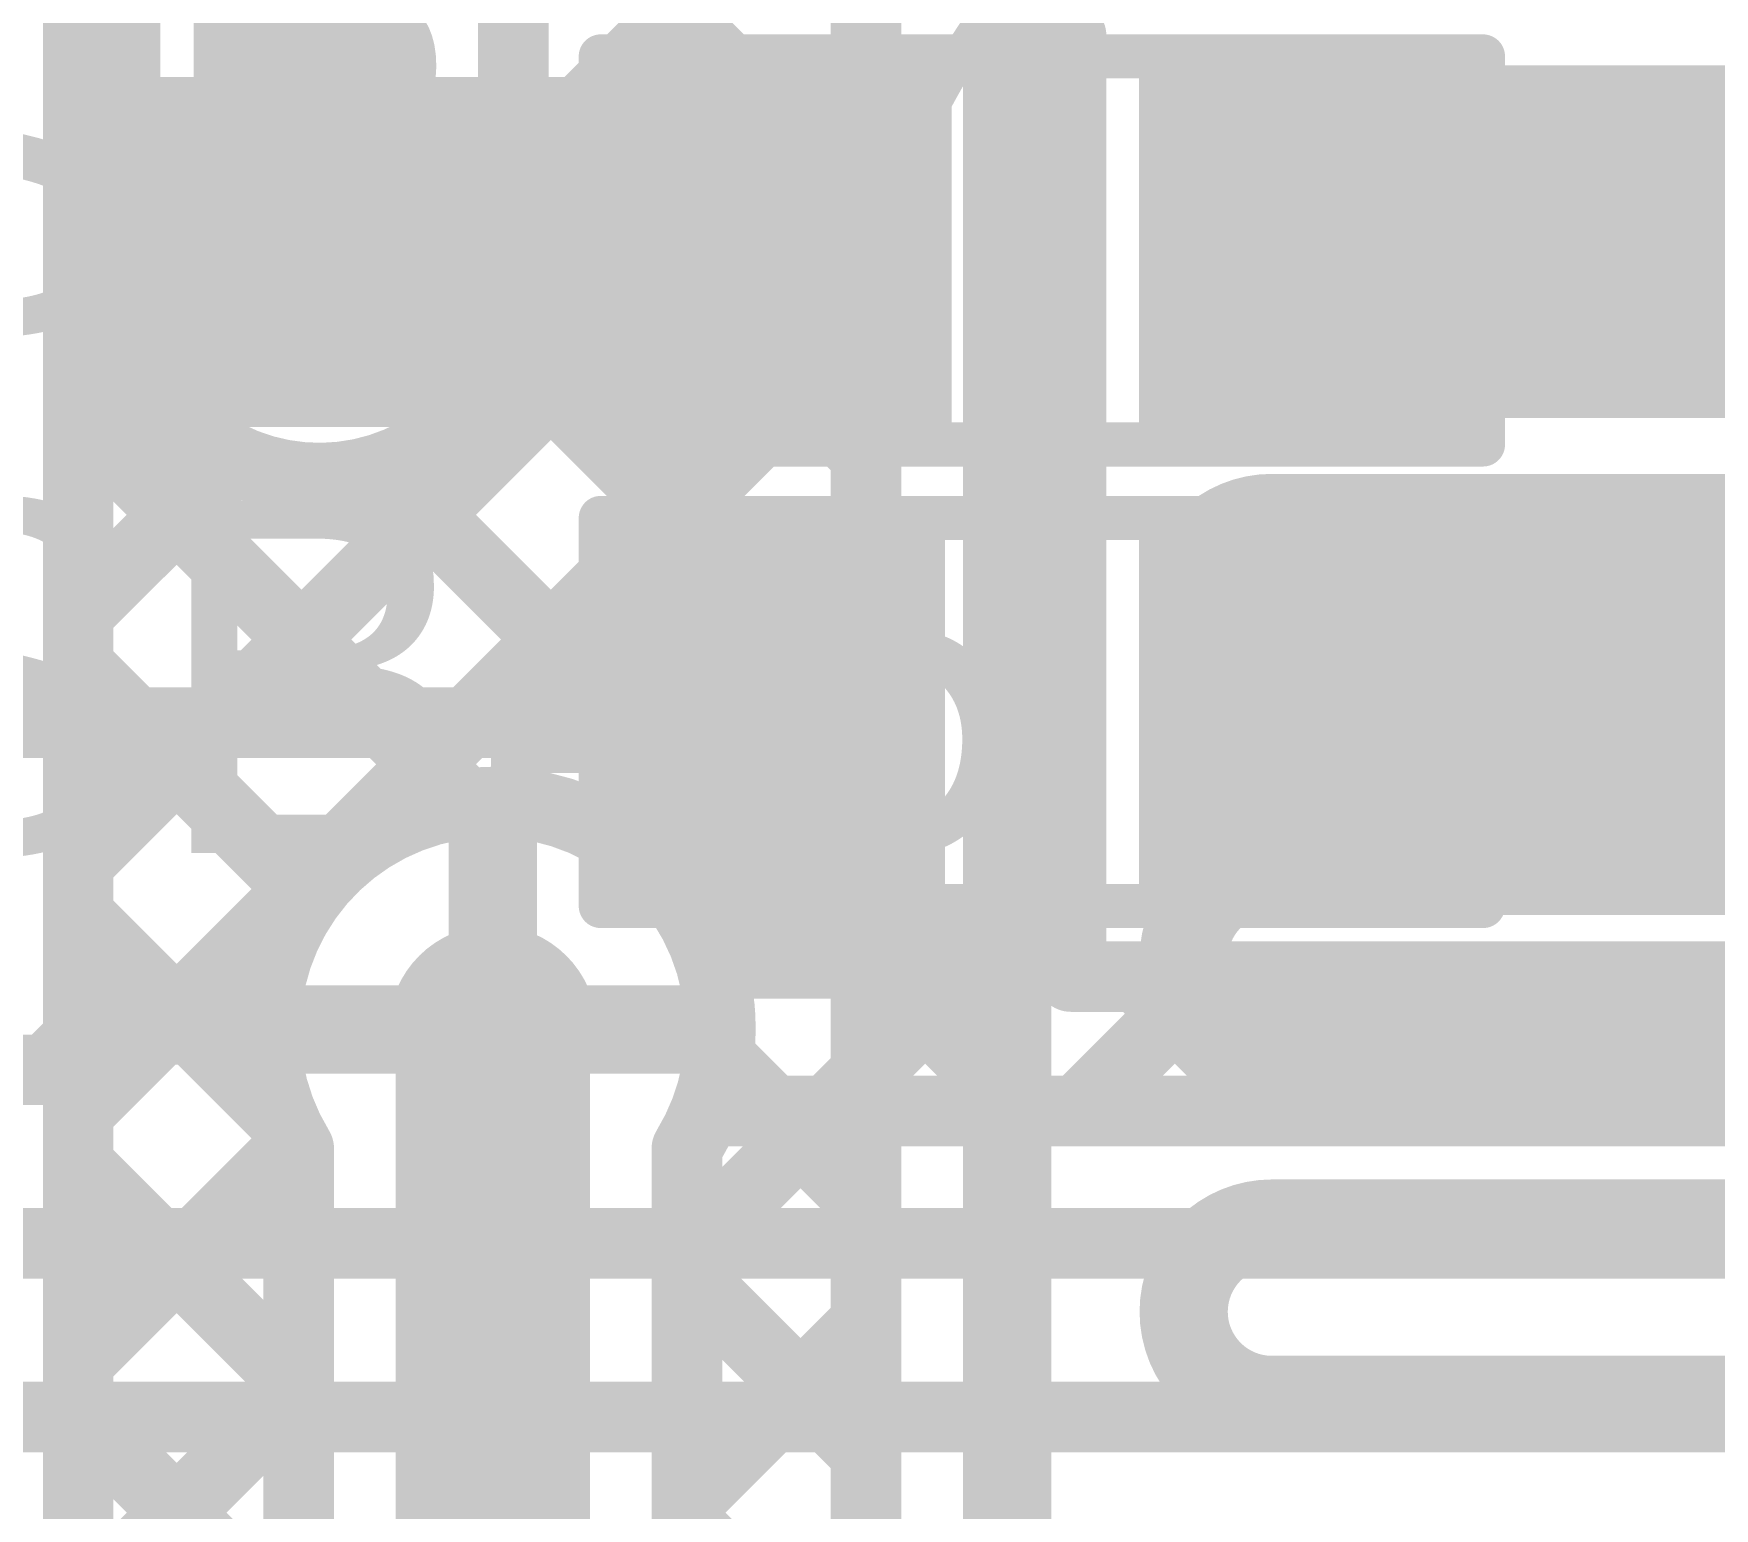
# Model space of a CAD drawing. Header units: millimetres. Extents: x -0.57 to 2.98, y -0.65 to 2.86.
# Drawn here: x 2.1679 to 2.3585, y 0.2257 to 0.3929 of the extents above; entities that cross this region are included whole.
import ezdxf

# ---------------------------------------------------------------- set-up
doc = ezdxf.new("R2010")
doc.units = ezdxf.units.MM
doc.header["$MEASUREMENT"] = 0
for name, color, linetype in [('BottomLayer', 5, 'Continuous'), ('BottomSolder', 6, 'Continuous'), ('Mechanical2', 216, 'Continuous'), ('TopLayer', 1, 'Continuous'), ('TopOverlay', 2, 'Continuous'), ('TopPaste', 8, 'Continuous'), ('TopSolder', 216, 'Continuous'), ('ViaHoleLayer', 16, 'Continuous')]:
    doc.layers.add(name, color=color, linetype=linetype)
doc.styles.add('Arial', font='', dxfattribs={"height": 0.2})
doc.styles.get('Arial').set_extended_font_data('Arial')

# ---------------------------------------------------------------- blocks, each defined once
blk = doc.blocks.new('C___0402_26')
at = {"layer": 'TopLayer'}
for points in [[(-0.0275, -0.0125), (-0.0275, 0.0125), (-0.0095, 0.0125), (-0.0095, -0.0125)], [(0.0095, -0.0125), (0.0095, 0.0125), (0.0275, 0.0125), (0.0275, -0.0125)]]:
    blk.add_hatch(color=1, dxfattribs=at).paths.add_polyline_path(points)
at = {"layer": 'TopPaste'}
for points in [[(-0.0275, -0.0125), (-0.0275, 0.0125), (-0.0095, 0.0125), (-0.0095, -0.0125)], [(0.0095, -0.0125), (0.0095, 0.0125), (0.0275, 0.0125), (0.0275, -0.0125)]]:
    blk.add_hatch(color=8, dxfattribs=at).paths.add_polyline_path(points)
at = {"layer": 'TopSolder'}
for points in [[(-0.02986, -0.01486), (-0.02986, 0.01486), (-0.00714, 0.01486), (-0.00714, -0.01486)], [(0.00714, -0.01486), (0.00714, 0.01486), (0.02986, 0.01486), (0.02986, -0.01486)]]:
    blk.add_hatch(color=216, dxfattribs=at).paths.add_polyline_path(points)
at = {"layer": 'TopOverlay', "const_width": 0.005}
for points in [[(-0.011, 0.016), (-0.031, 0.016)], [(-0.031, 0.016), (-0.031, -0.016)], [(0.031, 0.016), (0.011, 0.016)], [(0.031, 0.016), (0.031, -0.016)], [(-0.011, -0.016), (-0.031, -0.016)], [(0.031, -0.016), (0.011, -0.016)]]:
    blk.add_lwpolyline(points, dxfattribs=at)
at = {"layer": 'TopOverlay', "const_width": 0.0025}
for points in [[(-0.03225, 0.016, 1), (-0.02975, 0.016, 1)], [(-0.03225, 0.016, 1), (-0.02975, 0.016, 1)], [(-0.01225, 0.016, 1), (-0.00975, 0.016, 1)], [(0.00975, 0.016, 1), (0.01225, 0.016, 1)], [(0.02975, 0.016, 1), (0.03225, 0.016, 1)], [(0.02975, 0.016, 1), (0.03225, 0.016, 1)], [(-0.03225, -0.016, 1), (-0.02975, -0.016, 1)], [(-0.03225, -0.016, 1), (-0.02975, -0.016, 1)], [(-0.01225, -0.016, 1), (-0.00975, -0.016, 1)], [(0.00975, -0.016, 1), (0.01225, -0.016, 1)], [(0.02975, -0.016, 1), (0.03225, -0.016, 1)], [(0.02975, -0.016, 1), (0.03225, -0.016, 1)]]:
    blk.add_lwpolyline(points, format="xyb", close=True, dxfattribs=at)
blk = doc.blocks.new('C___0402_28')
at = {"layer": 'TopLayer'}
for points in [[(-0.0275, -0.0125), (-0.0275, 0.0125), (-0.0095, 0.0125), (-0.0095, -0.0125)], [(0.0095, -0.0125), (0.0095, 0.0125), (0.0275, 0.0125), (0.0275, -0.0125)]]:
    blk.add_hatch(color=1, dxfattribs=at).paths.add_polyline_path(points)
at = {"layer": 'TopPaste'}
for points in [[(-0.0275, -0.0125), (-0.0275, 0.0125), (-0.0095, 0.0125), (-0.0095, -0.0125)], [(0.0095, -0.0125), (0.0095, 0.0125), (0.0275, 0.0125), (0.0275, -0.0125)]]:
    blk.add_hatch(color=8, dxfattribs=at).paths.add_polyline_path(points)
at = {"layer": 'TopSolder'}
for points in [[(-0.02986, -0.01486), (-0.02986, 0.01486), (-0.00714, 0.01486), (-0.00714, -0.01486)], [(0.00714, -0.01486), (0.00714, 0.01486), (0.02986, 0.01486), (0.02986, -0.01486)]]:
    blk.add_hatch(color=216, dxfattribs=at).paths.add_polyline_path(points)
at = {"layer": 'TopOverlay', "const_width": 0.005}
for points in [[(-0.011, 0.016), (-0.031, 0.016)], [(-0.031, 0.016), (-0.031, -0.016)], [(0.031, 0.016), (0.011, 0.016)], [(0.031, 0.016), (0.031, -0.016)], [(-0.011, -0.016), (-0.031, -0.016)], [(0.031, -0.016), (0.011, -0.016)]]:
    blk.add_lwpolyline(points, dxfattribs=at)
at = {"layer": 'TopOverlay', "const_width": 0.0025}
for points in [[(-0.03225, 0.016, 1), (-0.02975, 0.016, 1)], [(-0.03225, 0.016, 1), (-0.02975, 0.016, 1)], [(-0.01225, 0.016, 1), (-0.00975, 0.016, 1)], [(0.00975, 0.016, 1), (0.01225, 0.016, 1)], [(0.02975, 0.016, 1), (0.03225, 0.016, 1)], [(0.02975, 0.016, 1), (0.03225, 0.016, 1)], [(-0.03225, -0.016, 1), (-0.02975, -0.016, 1)], [(-0.03225, -0.016, 1), (-0.02975, -0.016, 1)], [(-0.01225, -0.016, 1), (-0.00975, -0.016, 1)], [(0.00975, -0.016, 1), (0.01225, -0.016, 1)], [(0.02975, -0.016, 1), (0.03225, -0.016, 1)], [(0.02975, -0.016, 1), (0.03225, -0.016, 1)]]:
    blk.add_lwpolyline(points, format="xyb", close=True, dxfattribs=at)
blk = doc.blocks.new('SOLDER_BRIDGE_295')
at = {"layer": 'TopLayer'}
for points in [[(-0.045, -0.0175), (-0.045, 0.0175), (-0.015, 0.0175), (-0.015, -0.0175)], [(0.015, -0.0175), (0.015, 0.0175), (0.045, 0.0175), (0.045, -0.0175)]]:
    blk.add_hatch(color=1, dxfattribs=at).paths.add_polyline_path(points)
at = {"layer": 'TopPaste'}
for points in [[(-0.045, -0.0175), (-0.045, 0.0175), (-0.015, 0.0175), (-0.015, -0.0175)], [(0.015, -0.0175), (0.015, 0.0175), (0.045, 0.0175), (0.045, -0.0175)]]:
    blk.add_hatch(color=8, dxfattribs=at).paths.add_polyline_path(points)
at = {"layer": 'TopSolder'}
for points in [[(-0.049, -0.0215), (-0.049, 0.0215), (-0.011, 0.0215), (-0.011, -0.0215)], [(0.011, -0.0215), (0.011, 0.0215), (0.049, 0.0215), (0.049, -0.0215)]]:
    blk.add_hatch(color=216, dxfattribs=at).paths.add_polyline_path(points)
at = {"layer": 'TopOverlay', "const_width": 0.005}
for points in [[(-0.05, 0.022), (-0.05, -0.022)], [(0.05, 0.022), (-0.05, 0.022)], [(0.05, 0.022), (0.05, -0.022)], [(0.05, -0.022), (-0.05, -0.022)]]:
    blk.add_lwpolyline(points, dxfattribs=at)
at = {"layer": 'TopOverlay', "const_width": 0.0025}
for points in [[(-0.05125, 0.022, 1), (-0.04875, 0.022, 1)], [(-0.05125, 0.022, 1), (-0.04875, 0.022, 1)], [(0.04875, 0.022, 1), (0.05125, 0.022, 1)], [(0.04875, 0.022, 1), (0.05125, 0.022, 1)], [(-0.05125, -0.022, 1), (-0.04875, -0.022, 1)], [(-0.05125, -0.022, 1), (-0.04875, -0.022, 1)], [(0.04875, -0.022, 1), (0.05125, -0.022, 1)], [(0.04875, -0.022, 1), (0.05125, -0.022, 1)]]:
    blk.add_lwpolyline(points, format="xyb", close=True, dxfattribs=at)
blk = doc.blocks.new('SOLDER_BRIDGE_297')
at = {"layer": 'TopLayer'}
for points in [[(-0.045, -0.0175), (-0.045, 0.0175), (-0.015, 0.0175), (-0.015, -0.0175)], [(0.015, -0.0175), (0.015, 0.0175), (0.045, 0.0175), (0.045, -0.0175)]]:
    blk.add_hatch(color=1, dxfattribs=at).paths.add_polyline_path(points)
at = {"layer": 'TopPaste'}
for points in [[(-0.045, -0.0175), (-0.045, 0.0175), (-0.015, 0.0175), (-0.015, -0.0175)], [(0.015, -0.0175), (0.015, 0.0175), (0.045, 0.0175), (0.045, -0.0175)]]:
    blk.add_hatch(color=8, dxfattribs=at).paths.add_polyline_path(points)
at = {"layer": 'TopSolder'}
for points in [[(-0.049, -0.0215), (-0.049, 0.0215), (-0.011, 0.0215), (-0.011, -0.0215)], [(0.011, -0.0215), (0.011, 0.0215), (0.049, 0.0215), (0.049, -0.0215)]]:
    blk.add_hatch(color=216, dxfattribs=at).paths.add_polyline_path(points)
at = {"layer": 'TopOverlay', "const_width": 0.005}
for points in [[(-0.05, 0.022), (-0.05, -0.022)], [(0.05, 0.022), (-0.05, 0.022)], [(0.05, 0.022), (0.05, -0.022)], [(0.05, -0.022), (-0.05, -0.022)]]:
    blk.add_lwpolyline(points, dxfattribs=at)
at = {"layer": 'TopOverlay', "const_width": 0.0025}
for points in [[(-0.05125, 0.022, 1), (-0.04875, 0.022, 1)], [(-0.05125, 0.022, 1), (-0.04875, 0.022, 1)], [(0.04875, 0.022, 1), (0.05125, 0.022, 1)], [(0.04875, 0.022, 1), (0.05125, 0.022, 1)], [(-0.05125, -0.022, 1), (-0.04875, -0.022, 1)], [(-0.05125, -0.022, 1), (-0.04875, -0.022, 1)], [(0.04875, -0.022, 1), (0.05125, -0.022, 1)], [(0.04875, -0.022, 1), (0.05125, -0.022, 1)]]:
    blk.add_lwpolyline(points, format="xyb", close=True, dxfattribs=at)

msp = doc.modelspace()

# ---------------------------------------------------------------- hatches: boundary and pattern name
at = {"layer": 'BottomLayer'}
h = msp.add_hatch(color=5, dxfattribs=at)
edge = h.paths.add_edge_path()
edge.add_arc((2.20033, 0.36533), 0.01181, 0, 360)
h = msp.add_hatch(color=5, dxfattribs=at)
edge = h.paths.add_edge_path()
edge.add_arc((2.22, 0.28), 0.01181, 0, 360)
at = {"layer": 'BottomSolder'}
h = msp.add_hatch(color=6, dxfattribs=at)
edge = h.paths.add_edge_path()
edge.add_arc((2.20033, 0.36533), 0.00791, 0, 360)
h = msp.add_hatch(color=6, dxfattribs=at)
edge = h.paths.add_edge_path()
edge.add_arc((2.22, 0.28), 0.00791, 0, 360)
at = {"layer": 'TopLayer'}
for points in [[(2.29655, 0.34933), (2.36955, 0.34933), (2.36955, 0.38933), (2.29655, 0.38933)], [(2.174, 0.34833), (2.272, 0.34833), (2.272, 0.388), (2.174, 0.388)], [(2.29655, 0.297), (2.36955, 0.297), (2.36955, 0.337), (2.29655, 0.337)]]:
    msp.add_hatch(color=1, dxfattribs=at).paths.add_polyline_path(points)
h = msp.add_hatch(color=1, dxfattribs=at)
edge = h.paths.add_edge_path()
edge.add_arc((2.20033, 0.36533), 0.01181, 0, 360)
h = msp.add_hatch(color=1, dxfattribs=at)
edge = h.paths.add_edge_path()
edge.add_arc((2.22, 0.28), 0.01181, 0, 360)
at = {"layer": 'TopSolder'}
h = msp.add_hatch(color=216, dxfattribs=at)
edge = h.paths.add_edge_path()
edge.add_arc((2.20033, 0.36533), 0.00791, 0, 360)
h = msp.add_hatch(color=216, dxfattribs=at)
edge = h.paths.add_edge_path()
edge.add_arc((2.22, 0.28), 0.00791, 0, 360)
at = {"layer": 'ViaHoleLayer'}
h = msp.add_hatch(color=16, dxfattribs=at)
edge = h.paths.add_edge_path()
edge.add_arc((2.20033, 0.36533), 0.00591, 0, 360)
h = msp.add_hatch(color=16, dxfattribs=at)
edge = h.paths.add_edge_path()
edge.add_arc((2.22, 0.28), 0.00591, 0, 360)

# ---------------------------------------------------------------- linework, layer by layer
at = {"layer": 'BottomLayer'}
for points, const_width in [([(2.173, 0.20921), (2.173, 1.43764)], 0.008), ([(2.27831, 0.15867), (2.27831, 0.896)], 0.01), ([(2.26231, 0.16799), (2.26231, 0.88535)], 0.008), ([(2.20033, 0.36533), (2.20033, 0.526)], 0.022), ([(2.17833, 0.37136), (2.17833, 0.51997)], 0.008), ([(2.22233, 0.37136), (2.22233, 0.51997)], 0.008), ([(2.22233, 0.37653), (2.26231, 0.41651)], 0.008), ([(2.22233, 0.41332), (2.26231, 0.37334)], 0.008), ([(2.173, 0.38376), (2.17833, 0.3891)], 0.008), ([(2.173, 0.29891), (2.26231, 0.38822)], 0.008), ([(2.22233, 0.38504), (2.26231, 0.34506)], 0.008), ([(2.30831, 0.378), (2.36666, 0.378)], 0.01), ([(2.173, 0.3778), (2.17833, 0.37247)], 0.008), ([(2.173, 0.35548), (2.17804, 0.36052)], 0.008), ([(2.173, 0.27063), (2.26231, 0.35994)], 0.008), ([(2.30831, 0.358), (2.37491, 0.358)], 0.01), ([(2.22171, 0.35738), (2.26231, 0.31678)], 0.008), ([(2.173, 0.34952), (2.21689, 0.30562)], 0.008), ([(2.173, 0.3272), (2.19054, 0.34473)], 0.008), ([(2.20722, 0.34359), (2.26231, 0.28849)], 0.008), ([(2.30831, 0.338), (2.37491, 0.338)], 0.01), ([(2.23297, 0.30231), (2.26231, 0.33165)], 0.008), ([(2.173, 0.32123), (2.19909, 0.29514)], 0.008), ([(2.30831, 0.318), (2.37491, 0.318)], 0.01), ([(2.22, 0.28), (2.22, 0.30181)], 0.01), ([(2.24507, 0.28613), (2.26231, 0.30337)], 0.008), ([(2.30831, 0.298), (2.37491, 0.298)], 0.01), ([(2.173, 0.29295), (2.1964, 0.26955)], 0.008), ([(2.22, 0.104), (2.22, 0.28)], 0.022), ([(2.19819, 0.28), (2.22, 0.28)], 0.01), ([(2.22, 0.28), (2.24181, 0.28)], 0.01), ([(2.30831, 0.278), (2.37491, 0.278)], 0.01), ([(2.24562, 0.27689), (2.26231, 0.26021)], 0.008), ([(2.242, 0.25477), (2.26231, 0.27508)], 0.008), ([(2.173, 0.24234), (2.19769, 0.26703)], 0.008), ([(2.173, 0.26467), (2.198, 0.23966)], 0.008), ([(2.198, 0.11311), (2.198, 0.2665)], 0.008), ([(2.242, 0.10763), (2.242, 0.2665)], 0.008), ([(2.30831, 0.258), (2.37491, 0.258)], 0.01), ([(2.242, 0.25223), (2.26231, 0.23192)], 0.008), ([(2.242, 0.22649), (2.26231, 0.2468)], 0.008), ([(2.173, 0.21406), (2.198, 0.23906)], 0.008), ([(2.30831, 0.238), (2.37491, 0.238)], 0.01), ([(2.173, 0.23638), (2.198, 0.21138)], 0.008), ([(2.242, 0.22395), (2.26231, 0.20364)], 0.008)]:
    msp.add_lwpolyline(points, dxfattribs=dict(at, const_width=const_width))
for points, const_width in [([(2.17633, 0.3891, 1), (2.18033, 0.3891, 1)], 0.004), ([(2.26031, 0.38822, 1), (2.26431, 0.38822, 1)], 0.004), ([(2.22033, 0.38504, 1), (2.22433, 0.38504, 1)], 0.004), ([(2.171, 0.38376, 1), (2.175, 0.38376, 1)], 0.004), ([(2.30581, 0.378, 1), (2.31081, 0.378, 1)], 0.005), ([(2.30581, 0.378, 1), (2.31081, 0.378, 1)], 0.005), ([(2.171, 0.3778, 1), (2.175, 0.3778, 1)], 0.004), ([(2.22033, 0.37653, 1), (2.22433, 0.37653, 1)], 0.004), ([(2.26031, 0.37334, 1), (2.26431, 0.37334, 1)], 0.004), ([(2.17633, 0.37247, 1), (2.18033, 0.37247, 1)], 0.004), ([(2.17633, 0.37136, 1), (2.18033, 0.37136, 1)], 0.004), ([(2.17633, 0.37136, 1), (2.18033, 0.37136, 1)], 0.004), ([(2.19483, 0.36533, 1), (2.20583, 0.36533, 1)], 0.011), ([(2.22033, 0.37136, 1), (2.22433, 0.37136, 1)], 0.004), ([(2.22033, 0.37136, 1), (2.22433, 0.37136, 1)], 0.004), ([(2.22114, 0.36533, 1), (2.22514, 0.36533, 1)], 0.004), ([(2.22114, 0.36533, 1), (2.22514, 0.36533, 1)], 0.004), ([(2.17604, 0.36052, 1), (2.18004, 0.36052, 1)], 0.004), ([(2.26031, 0.35994, 1), (2.26431, 0.35994, 1)], 0.004), ([(2.30581, 0.358, 1), (2.31081, 0.358, 1)], 0.005), ([(2.30581, 0.358, 1), (2.31081, 0.358, 1)], 0.005), ([(2.21971, 0.35738, 1), (2.22371, 0.35738, 1)], 0.004), ([(2.171, 0.35548, 1), (2.175, 0.35548, 1)], 0.004), ([(2.171, 0.34952, 1), (2.175, 0.34952, 1)], 0.004), ([(2.18854, 0.34473, 1), (2.19254, 0.34473, 1)], 0.004), ([(2.26031, 0.34506, 1), (2.26431, 0.34506, 1)], 0.004), ([(2.20522, 0.34359, 1), (2.20922, 0.34359, 1)], 0.004), ([(2.30581, 0.338, 1), (2.31081, 0.338, 1)], 0.005), ([(2.30581, 0.338, 1), (2.31081, 0.338, 1)], 0.005), ([(2.26031, 0.33165, 1), (2.26431, 0.33165, 1)], 0.004), ([(2.171, 0.3272, 1), (2.175, 0.3272, 1)], 0.004), ([(2.171, 0.32123, 1), (2.175, 0.32123, 1)], 0.004), ([(2.30581, 0.318, 1), (2.31081, 0.318, 1)], 0.005), ([(2.30581, 0.318, 1), (2.31081, 0.318, 1)], 0.005), ([(2.26031, 0.31678, 1), (2.26431, 0.31678, 1)], 0.004), ([(2.21489, 0.30562, 1), (2.21889, 0.30562, 1)], 0.004), ([(2.2175, 0.30181, 1), (2.2225, 0.30181, 1)], 0.005), ([(2.26031, 0.30337, 1), (2.26431, 0.30337, 1)], 0.004), ([(2.23097, 0.30231, 1), (2.23497, 0.30231, 1)], 0.004), ([(2.30581, 0.298, 1), (2.31081, 0.298, 1)], 0.005), ([(2.30581, 0.298, 1), (2.31081, 0.298, 1)], 0.005), ([(2.171, 0.29891, 1), (2.175, 0.29891, 1)], 0.004), ([(2.19709, 0.29514, 1), (2.20109, 0.29514, 1)], 0.004), ([(2.171, 0.29295, 1), (2.175, 0.29295, 1)], 0.004), ([(2.26031, 0.28849, 1), (2.26431, 0.28849, 1)], 0.004), ([(2.2145, 0.28, 1), (2.2255, 0.28, 1)], 0.011), ([(2.24307, 0.28613, 1), (2.24707, 0.28613, 1)], 0.004), ([(2.19569, 0.28, 1), (2.20069, 0.28, 1)], 0.005), ([(2.2175, 0.28, 1), (2.2225, 0.28, 1)], 0.005), ([(2.2175, 0.28, 1), (2.2225, 0.28, 1)], 0.005), ([(2.2175, 0.28, 1), (2.2225, 0.28, 1)], 0.005), ([(2.23931, 0.28, 1), (2.24431, 0.28, 1)], 0.005), ([(2.24381, 0.28, 1), (2.24781, 0.28, 1)], 0.004), ([(2.24381, 0.28, 1), (2.24781, 0.28, 1)], 0.004), ([(2.30581, 0.278, 1), (2.31081, 0.278, 1)], 0.005), ([(2.30581, 0.278, 1), (2.31081, 0.278, 1)], 0.005), ([(2.24362, 0.27689, 1), (2.24762, 0.27689, 1)], 0.004), ([(2.26031, 0.27508, 1), (2.26431, 0.27508, 1)], 0.004), ([(2.171, 0.27063, 1), (2.175, 0.27063, 1)], 0.004), ([(2.1944, 0.26955, 1), (2.1984, 0.26955, 1)], 0.004), ([(2.19569, 0.26703, 1), (2.19969, 0.26703, 1)], 0.004), ([(2.171, 0.26467, 1), (2.175, 0.26467, 1)], 0.004), ([(2.196, 0.2665, 1), (2.2, 0.2665, 1)], 0.004), ([(2.196, 0.2665, 1), (2.2, 0.2665, 1)], 0.004), ([(2.24, 0.2665, 1), (2.244, 0.2665, 1)], 0.004), ([(2.24, 0.2665, 1), (2.244, 0.2665, 1)], 0.004), ([(2.26031, 0.26021, 1), (2.26431, 0.26021, 1)], 0.004), ([(2.30581, 0.258, 1), (2.31081, 0.258, 1)], 0.005), ([(2.30581, 0.258, 1), (2.31081, 0.258, 1)], 0.005), ([(2.24, 0.25477, 1), (2.244, 0.25477, 1)], 0.004), ([(2.24, 0.25223, 1), (2.244, 0.25223, 1)], 0.004), ([(2.26031, 0.2468, 1), (2.26431, 0.2468, 1)], 0.004), ([(2.171, 0.24234, 1), (2.175, 0.24234, 1)], 0.004), ([(2.196, 0.23966, 1), (2.2, 0.23966, 1)], 0.004), ([(2.196, 0.23906, 1), (2.2, 0.23906, 1)], 0.004), ([(2.30581, 0.238, 1), (2.31081, 0.238, 1)], 0.005), ([(2.30581, 0.238, 1), (2.31081, 0.238, 1)], 0.005), ([(2.171, 0.23638, 1), (2.175, 0.23638, 1)], 0.004), ([(2.26031, 0.23192, 1), (2.26431, 0.23192, 1)], 0.004), ([(2.24, 0.22649, 1), (2.244, 0.22649, 1)], 0.004), ([(2.24, 0.22395, 1), (2.244, 0.22395, 1)], 0.004)]:
    msp.add_lwpolyline(points, format="xyb", close=True, dxfattribs=dict(at, const_width=const_width))
for points, const_width in [([(2.30831, 0.358, -1), (2.30831, 0.378)], 0.01), ([(2.22314, 0.36533, -1.143538), (2.17833, 0.37136)], 0.008), ([(2.22233, 0.37136, -0.066963), (2.22314, 0.36533)], 0.008), ([(2.30831, 0.318, -1), (2.30831, 0.338)], 0.01), ([(2.198, 0.2665, -1.32142), (2.24581, 0.28)], 0.008), ([(2.30831, 0.278, -1), (2.30831, 0.298)], 0.01), ([(2.24581, 0.28, -0.138458), (2.242, 0.2665)], 0.008), ([(2.30831, 0.238, -1), (2.30831, 0.258)], 0.01)]:
    msp.add_lwpolyline(points, format="xyb", dxfattribs=dict(at, const_width=const_width))
at = {"layer": 'Mechanical2', "const_width": 0.01}
msp.add_lwpolyline([(1.75783, 2.80917, -6.230382), (0.64896, 2.81029)], format="xyb", dxfattribs=at)
at = {"layer": 'TopLayer'}
for points, const_width in [([(2.283, 0.33733), (2.283, 0.39267)], 0.008), ([(2.28555, 0.348), (2.28555, 0.39267)], 0.008), ([(2.18969, 0.36533), (2.20033, 0.36533)], 0.022), ([(2.28555, 0.33833), (2.28555, 0.348)], 0.008), ([(2.28555, 0.33833), (2.28555, 0.348)], 0.008), ([(2.27824, 0.2875), (2.27824, 0.33733)], 0.008), ([(2.28555, 0.286), (2.28555, 0.33833)], 0.008), ([(2.27824, 0.32913), (2.28555, 0.32182)], 0.008), ([(2.27824, 0.3193), (2.28555, 0.3266)], 0.008), ([(2.10187, 0.3148), (2.25224, 0.3148)], 0.008), ([(2.27824, 0.30085), (2.28555, 0.29354)], 0.008), ([(2.27824, 0.29101), (2.28555, 0.29832)], 0.008), ([(2.2447, 0.2875), (2.27824, 0.2875)], 0.008), ([(2.25797, 0.27075), (2.27473, 0.2875)], 0.008), ([(2.2633, 0.2875), (2.28005, 0.27075)], 0.008), ([(2.28555, 0.286), (2.38055, 0.286)], 0.008), ([(2.28626, 0.27075), (2.30151, 0.286)], 0.008), ([(2.29309, 0.286), (2.30834, 0.27075)], 0.008), ([(2.31454, 0.27075), (2.32979, 0.286)], 0.008), ([(2.32137, 0.286), (2.33662, 0.27075)], 0.008), ([(2.34283, 0.27075), (2.35808, 0.286)], 0.008), ([(2.34966, 0.286), (2.36491, 0.27075)], 0.008), ([(2.16943, 0.27543), (2.174, 0.28)], 0.008), ([(2.174, 0.28), (2.22, 0.28)], 0.008), ([(2.22, 0.28), (2.24181, 0.28)], 0.01), ([(2.24562, 0.27689), (2.25177, 0.27075)], 0.008), ([(2.10187, 0.27543), (2.16943, 0.27543)], 0.008), ([(2.2441, 0.27075), (2.55953, 0.27075)], 0.008), ([(2.10187, 0.25575), (2.56575, 0.25575)], 0.008), ([(2.10187, 0.23606), (2.59006, 0.23606)], 0.008)]:
    msp.add_lwpolyline(points, dxfattribs=dict(at, const_width=const_width))
for points, const_width in [([(2.281, 0.39267, 1), (2.285, 0.39267, 1)], 0.004), ([(2.28355, 0.39267, 1), (2.28755, 0.39267, 1)], 0.004), ([(2.18419, 0.36533, 1), (2.19519, 0.36533, 1)], 0.011), ([(2.19483, 0.36533, 1), (2.20583, 0.36533, 1)], 0.011), ([(2.28355, 0.348, 1), (2.28755, 0.348, 1)], 0.004), ([(2.28355, 0.348, 1), (2.28755, 0.348, 1)], 0.004), ([(2.28355, 0.348, 1), (2.28755, 0.348, 1)], 0.004), ([(2.27624, 0.33733, 1), (2.28024, 0.33733, 1)], 0.004), ([(2.281, 0.33733, 1), (2.285, 0.33733, 1)], 0.004), ([(2.28355, 0.33833, 1), (2.28755, 0.33833, 1)], 0.004), ([(2.28355, 0.33833, 1), (2.28755, 0.33833, 1)], 0.004), ([(2.28355, 0.33833, 1), (2.28755, 0.33833, 1)], 0.004), ([(2.27624, 0.32913, 1), (2.28024, 0.32913, 1)], 0.004), ([(2.28355, 0.3266, 1), (2.28755, 0.3266, 1)], 0.004), ([(2.28355, 0.32182, 1), (2.28755, 0.32182, 1)], 0.004), ([(2.27624, 0.3193, 1), (2.28024, 0.3193, 1)], 0.004), ([(2.25024, 0.3148, 1), (2.25424, 0.3148, 1)], 0.004), ([(2.27624, 0.30085, 1), (2.28024, 0.30085, 1)], 0.004), ([(2.28355, 0.29832, 1), (2.28755, 0.29832, 1)], 0.004), ([(2.28355, 0.29354, 1), (2.28755, 0.29354, 1)], 0.004), ([(2.27624, 0.29101, 1), (2.28024, 0.29101, 1)], 0.004), ([(2.2427, 0.2875, 1), (2.2467, 0.2875, 1)], 0.004), ([(2.2427, 0.2875, 1), (2.2467, 0.2875, 1)], 0.004), ([(2.2613, 0.2875, 1), (2.2653, 0.2875, 1)], 0.004), ([(2.27273, 0.2875, 1), (2.27673, 0.2875, 1)], 0.004), ([(2.27624, 0.2875, 1), (2.28024, 0.2875, 1)], 0.004), ([(2.27624, 0.2875, 1), (2.28024, 0.2875, 1)], 0.004), ([(2.28355, 0.286, 1), (2.28755, 0.286, 1)], 0.004), ([(2.28355, 0.286, 1), (2.28755, 0.286, 1)], 0.004), ([(2.29109, 0.286, 1), (2.29509, 0.286, 1)], 0.004), ([(2.29951, 0.286, 1), (2.30351, 0.286, 1)], 0.004), ([(2.31937, 0.286, 1), (2.32337, 0.286, 1)], 0.004), ([(2.32779, 0.286, 1), (2.33179, 0.286, 1)], 0.004), ([(2.34766, 0.286, 1), (2.35166, 0.286, 1)], 0.004), ([(2.35608, 0.286, 1), (2.36008, 0.286, 1)], 0.004), ([(2.172, 0.28, 1), (2.176, 0.28, 1)], 0.004), ([(2.172, 0.28, 1), (2.176, 0.28, 1)], 0.004), ([(2.2175, 0.28, 1), (2.2225, 0.28, 1)], 0.005), ([(2.218, 0.28, 1), (2.222, 0.28, 1)], 0.004), ([(2.23931, 0.28, 1), (2.24431, 0.28, 1)], 0.005), ([(2.24381, 0.28, 1), (2.24781, 0.28, 1)], 0.004), ([(2.24381, 0.28, 1), (2.24781, 0.28, 1)], 0.004), ([(2.24362, 0.27689, 1), (2.24762, 0.27689, 1)], 0.004), ([(2.16743, 0.27543, 1), (2.17143, 0.27543, 1)], 0.004), ([(2.16743, 0.27543, 1), (2.17143, 0.27543, 1)], 0.004), ([(2.2421, 0.27075, 1), (2.2461, 0.27075, 1)], 0.004), ([(2.2421, 0.27075, 1), (2.2461, 0.27075, 1)], 0.004), ([(2.24977, 0.27075, 1), (2.25377, 0.27075, 1)], 0.004), ([(2.25597, 0.27075, 1), (2.25997, 0.27075, 1)], 0.004), ([(2.27805, 0.27075, 1), (2.28205, 0.27075, 1)], 0.004), ([(2.28426, 0.27075, 1), (2.28826, 0.27075, 1)], 0.004), ([(2.30634, 0.27075, 1), (2.31034, 0.27075, 1)], 0.004), ([(2.31254, 0.27075, 1), (2.31654, 0.27075, 1)], 0.004), ([(2.33462, 0.27075, 1), (2.33862, 0.27075, 1)], 0.004), ([(2.34083, 0.27075, 1), (2.34483, 0.27075, 1)], 0.004)]:
    msp.add_lwpolyline(points, format="xyb", close=True, dxfattribs=dict(at, const_width=const_width))
at = {"layer": 'TopLayer', "const_width": 0.008}
for points in [[(2.2447, 0.2875, -0.073835), (2.24581, 0.28)], [(2.24581, 0.28, -0.091916), (2.2441, 0.27075)]]:
    msp.add_lwpolyline(points, format="xyb", dxfattribs=at)

# ---------------------------------------------------------------- block references
at = {"rotation": 180}
for name, p in [('SOLDER_BRIDGE_295', (2.28224, 0.36833)), ('C___0402_26', (2.37155, 0.37)), ('SOLDER_BRIDGE_297', (2.28224, 0.316)), ('C___0402_28', (2.37155, 0.316))]:
    msp.add_blockref(name, p, dxfattribs=at)

# ---------------------------------------------------------------- texts
at = {"layer": 'TopOverlay', "style": 'Arial'}
for s, p in [('SB47', (2.14424, 0.35907)), ('SB45', (2.14398, 0.30001))]:
    msp.add_text(s, height=0.04, dxfattribs=at).set_placement(p)

doc.saveas('drawing.dxf')
